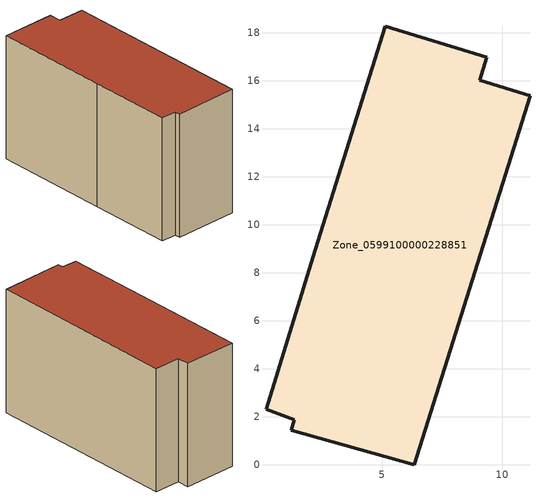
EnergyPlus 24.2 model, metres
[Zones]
Zone_0599100000228851
 floor ground (C_G): 2.22,8.96 5.14,18.28 9.36,16.98 9.07,16.02 11.16,15.38 6.34,0 1.21,1.45 1.33,1.89 0.16,2.32 z0
 wall outside (C_F): 1.21,1.45 6.34,0 11.16,15.38 9.07,16.02 9.36,16.98 5.14,18.28 2.22,8.96 0.16,2.32 1.33,1.89 1.21,1.45 z0:10.27
 roof outside (C_R): 2.22,8.96 0.16,2.32 1.33,1.89 1.21,1.45 6.34,0 11.16,15.38 9.07,16.02 9.36,16.98 5.14,18.28 z10.27
[BUILDING]
Pand.0599100000228851: North Axis=0; Terrain=City; Loads Convergence Tolerance Value=0.04; Temperature Convergence Tolerance Value=0.4; Solar Distribution=FullExterior; Maximum Number of Warmup Days=25; Minimum Number of Warmup Days=1
[Site:Location]
Rotterdam.The.Hague.AP_ZH_NLD Design_Conditions: Latitude=51.96; Longitude=4.45; Time Zone=1; Elevation=-4.5
[SITE:GROUNDTEMPERATURE:BUILDINGSURFACE]
18, 18, 18, 18, 18, 18, 18, 18, 18, 18, 18, 18
[MATERIAL] Thermal Absorptance=0.9; Solar Absorptance=0.7; Visible Absorptance=0.7
Name | Roughness | Thickness | Conductivity | Density | Specific Heat
G.TI.1946 | MediumSmooth | 0.15 | 1 | 540 | 1210
F.TI.1946 | Rough | 0.3 | 0.857143 | 1920 | 840
R.TI.1946 | MediumRough | 0.2 | 0.1 | 1500 | 1000
[CONSTRUCTION]
C_G: G.TI.1946
C_F: F.TI.1946
C_R: R.TI.1946
[ZONE]
Zone_0599100000228851: Type=1; Multiplier=1; Ceiling Height=Autocalculate; Volume=Autocalculate; Floor Area=autocalculate; Part of Total Floor Area=Yes
[ZONEINFILTRATION:DESIGNFLOWRATE]
Infil_Zone_0599100000228851: Zone or ZoneList or Space or SpaceList=Zone_0599100000228851; Schedule=AlwaysOn; Design Flow Rate Calculation Method=Flow/Area; Flow Rate per Floor Area=0.003; Constant Term Coefficient=1; Temperature Term Coefficient=0; Velocity Term Coefficient=0; Velocity Squared Term Coefficient=0
[HVACTEMPLATE:ZONE:IDEALLOADSAIRSYSTEM]
Zone_0599100000228851: Maximum Heating Supply Air Temperature=50; Minimum Cooling Supply Air Temperature=13; Maximum Heating Supply Air Humidity Ratio=0.0156; Minimum Cooling Supply Air Humidity Ratio=0.0077; Heating Limit=NoLimit; Cooling Limit=NoLimit; Dehumidification Control Type=ConstantSensibleHeatRatio; Cooling Sensible Heat Ratio=0.7; Dehumidification Setpoint=60; Humidification Control Type=None; Humidification Setpoint=30; Outdoor Air Method=None; Outdoor Air Flow Rate per Person=0.00944; Outdoor Air Flow Rate per Zone Floor Area=0; Outdoor Air Flow Rate per Zone=0; Demand Controlled Ventilation Type=None; Outdoor Air Economizer Type=NoEconomizer; Heat Recovery Type=None; Sensible Heat Recovery Effectiveness=0.7; Latent Heat Recovery Effectiveness=0.65
[ZONECONTROL:THERMOSTAT]
ThermostatControl_Zone_0599100000228851: Zone or ZoneList=Zone_0599100000228851; Control Type Schedule=DualSetpointControlType; Control 1=Thermostat_Zone_0599100000228851; Temperature Difference Between Cutout And Setpoint=0
[THERMOSTATSETPOINT:DUALSETPOINT]
Thermostat_Zone_0599100000228851: Heating Setpoint Temperature Schedule=HeatingSetpoint_Zone_0599100000228851; Cooling Setpoint Temperature Schedule=CoolingSetpoint_Zone_0599100000228851
[SCHEDULE:COMPACT]
HeatingSetpoint_Zone_0599100000228851: Through: 12/31, For: AllDays, Until: 24:00, 21
CoolingSetpoint_Zone_0599100000228851: Through: 12/31, For: AllDays, Until: 24:00, 24
DualSetpointControlType: Through: 12/31, For: AllDays, Until: 24:00, 4
AlwaysOn: Through: 12/31, For: AllDays, Until: 24:00, 1
